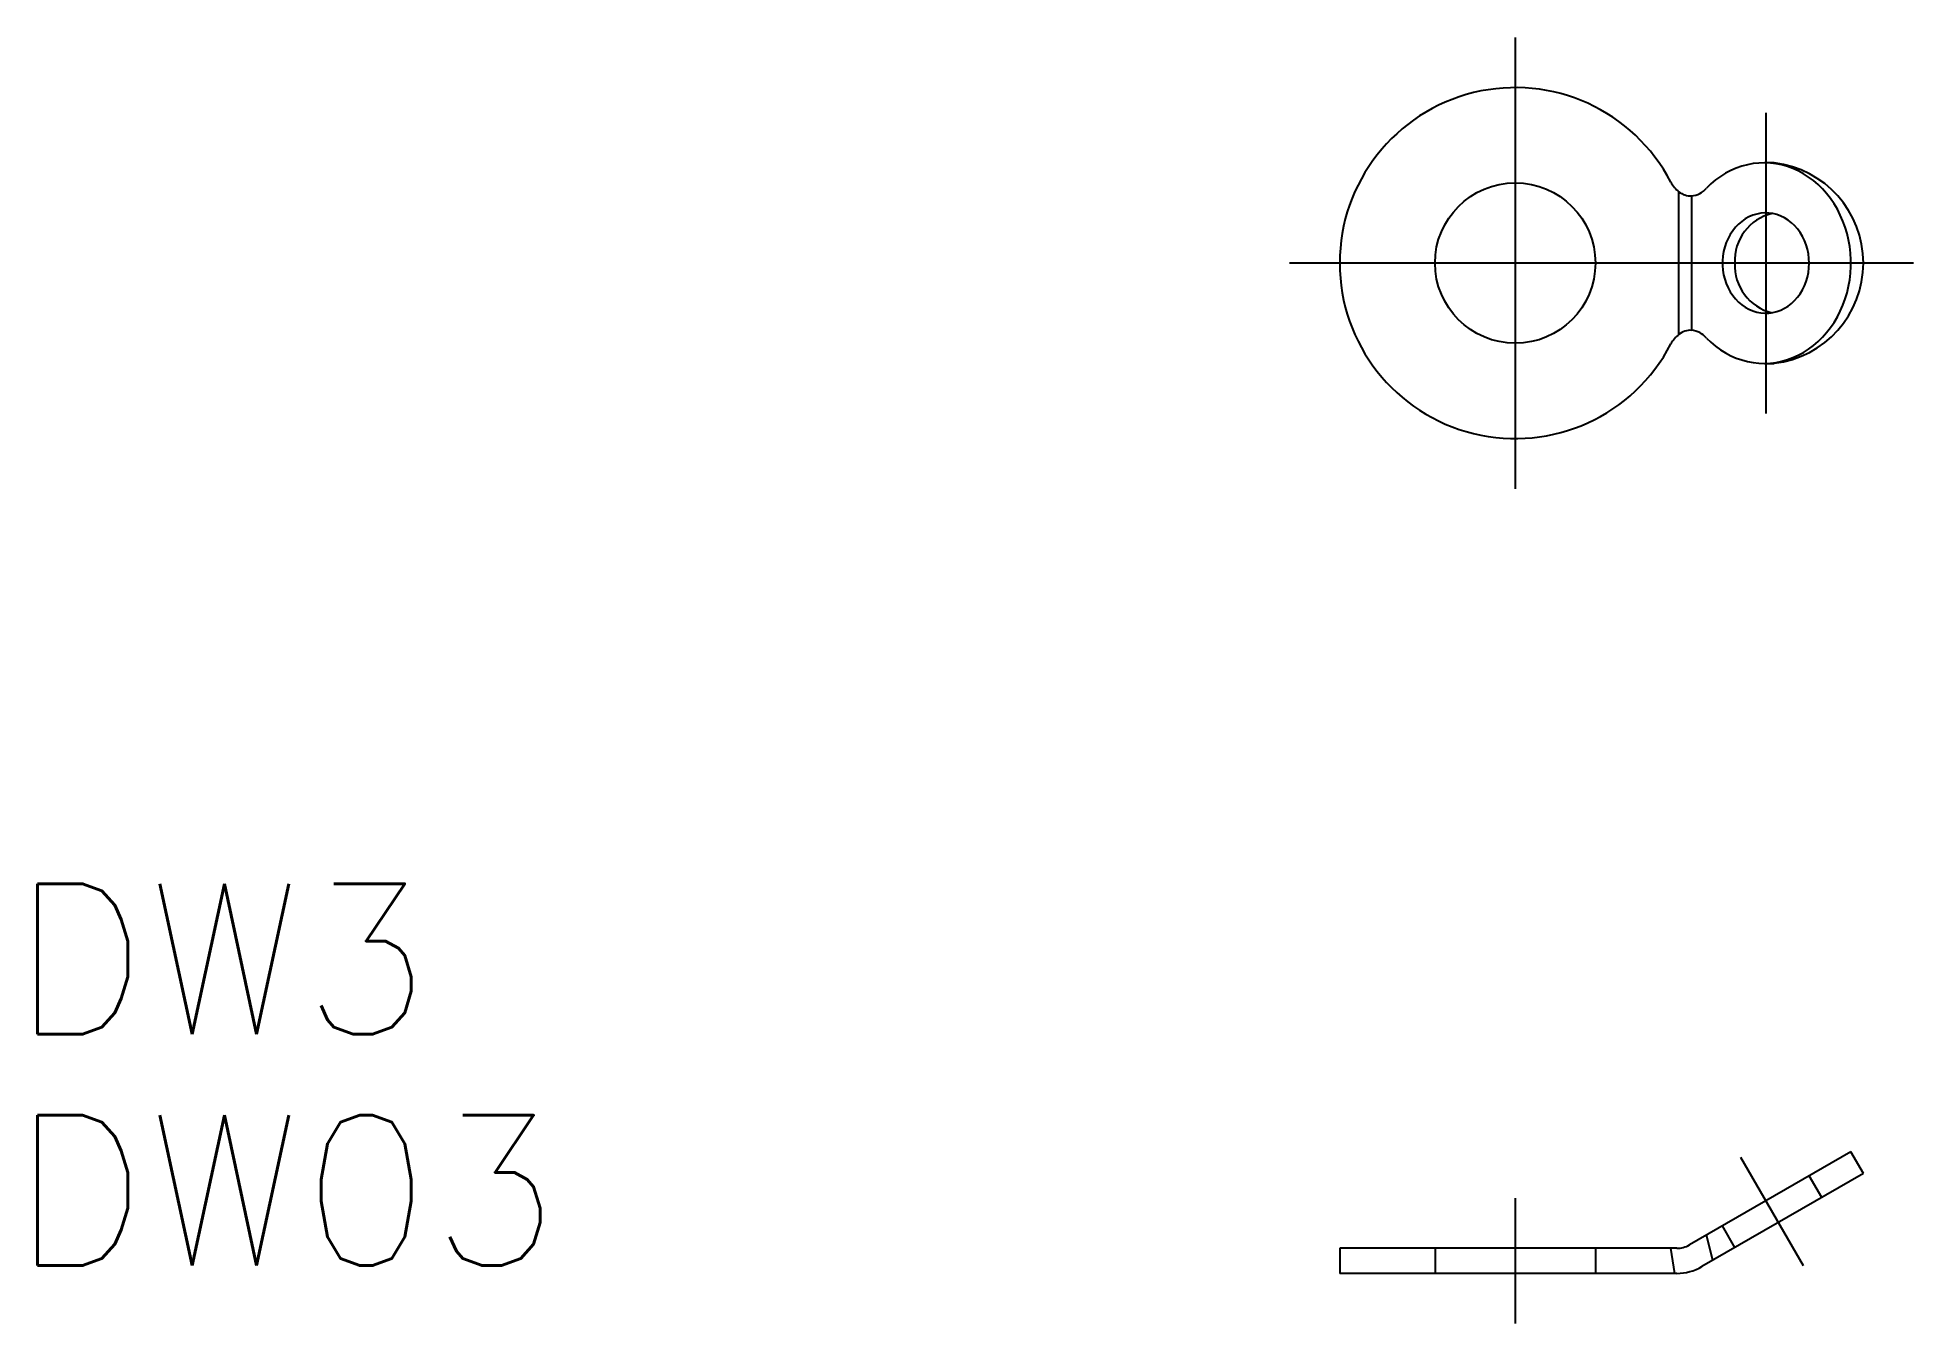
# Model space of a CAD drawing. Extents: x -29.5 to 7.9, y -21.2 to 4.5.
import ezdxf

# ---------------------------------------------------------------- set-up
doc = ezdxf.new("R2010")
doc.units = 0
doc.linetypes.add('CENTER', pattern=[50.8, 31.75, -6.35, 6.35, -6.35])
doc.linetypes.add('DASHED', pattern=[19.05, 12.7, -6.35])
doc.layers.get('0').update_dxf_attribs({"linetype": 'CONTINUOUS'})
doc.layers.add('CENTER', color=1, linetype='CENTER')
doc.styles.get("Standard").update_dxf_attribs({"font": 'txt.shx', "height": 3, "bigfont": 'bigfont.shx'})

# ---------------------------------------------------------------- blocks, each defined once
blk = doc.blocks.new('*U9')
at = {"color": 7, "linetype": 'CONTINUOUS'}
blk.add_text('DW3', height=3, dxfattribs=at).set_placement((-30, -15.384))
blk = doc.blocks.new('*U10')
at = {"color": 7, "linetype": 'CONTINUOUS'}
blk.add_text('DW03', height=3, dxfattribs=at).set_placement((-30, -20))

msp = doc.modelspace()

# ---------------------------------------------------------------- linework, layer by layer
at = {"color": 7, "linetype": 'CONTINUOUS'}
for p, q in [((5.164, 2), (4.975, 2)), ((3.266, -1.423), (3.266, 1.423)), ((3.516, 1.342), (3.516, -1.342)), ((4.975, -2), (5.164, -2)), ((6.697, -17.729), (3.475, -19.589)), ((6.947, -18.162), (6.697, -17.729)), ((6.947, -18.162), (3.725, -20.022)), ((3.942, -19.897), (3.819, -19.39)), ((-3.5, -19.656), (-3.5, -20.156)), ((3.225, -19.656), (-3.5, -19.656)), ((3.182, -20.156), (3.106, -19.656)), ((3.225, -20.156), (-3.5, -20.156))]:
    msp.add_line(p, q, dxfattribs=at)
at = {"color": 3, "linetype": 'DASHED'}
for p, q in [((6.116, -18.642), (5.866, -18.209)), ((4.384, -19.642), (4.134, -19.209)), ((-1.6, -19.656), (-1.6, -20.156)), ((1.6, -19.656), (1.6, -20.156))]:
    msp.add_line(p, q, dxfattribs=at)
at = {"color": 7, "linetype": 'CONTINUOUS', "flags": 128}
for points in [[(3.815, -1.495), (3.904, -1.58), (3.997, -1.658), (4.095, -1.729), (4.197, -1.792), (4.301, -1.847), (4.409, -1.894), (4.52, -1.933), (4.632, -1.963), (4.746, -1.984), (4.861, -1.996), (4.976, -2), (5.091, -1.995), (5.206, -1.981), (5.32, -1.958), (5.432, -1.926), (5.542, -1.886), (5.649, -1.838), (5.753, -1.781), (5.854, -1.717), (5.951, -1.645), (6.044, -1.565), (6.132, -1.479), (6.214, -1.386), (6.291, -1.287), (6.363, -1.182), (6.428, -1.073), (6.486, -0.958), (6.538, -0.839), (6.583, -0.716), (6.621, -0.59), (6.651, -0.462), (6.674, -0.331), (6.689, -0.199), (6.697, -0.067), (6.697, 0.067), (6.689, 0.199), (6.674, 0.331), (6.651, 0.462), (6.621, 0.59), (6.583, 0.716), (6.538, 0.839), (6.486, 0.958), (6.428, 1.073), (6.363, 1.182), (6.291, 1.287), (6.214, 1.386), (6.132, 1.479), (6.044, 1.565), (5.951, 1.645), (5.854, 1.717), (5.753, 1.781), (5.649, 1.838), (5.542, 1.886), (5.432, 1.926), (5.32, 1.958), (5.206, 1.981), (5.091, 1.995), (4.976, 2), (4.861, 1.996), (4.746, 1.984), (4.632, 1.963), (4.52, 1.933), (4.409, 1.894), (4.301, 1.847), (4.197, 1.792), (4.095, 1.729), (3.997, 1.658), (3.904, 1.58), (3.815, 1.495)], [(5.866, 0), (5.862, 0.094), (5.851, 0.186), (5.832, 0.278), (5.806, 0.366), (5.773, 0.452), (5.733, 0.533), (5.686, 0.61), (5.634, 0.682), (5.575, 0.747), (5.512, 0.806), (5.445, 0.858), (5.373, 0.902), (5.298, 0.939), (5.221, 0.967), (5.141, 0.987), (5.061, 0.998), (4.98, 1), (4.899, 0.993), (4.819, 0.978), (4.74, 0.954), (4.664, 0.922), (4.591, 0.881), (4.521, 0.833), (4.456, 0.778), (4.395, 0.715), (4.339, 0.647), (4.29, 0.573), (4.247, 0.493), (4.21, 0.41), (4.18, 0.322), (4.158, 0.232), (4.143, 0.14), (4.135, 0.047), (4.135, -0.047), (4.143, -0.14), (4.158, -0.232), (4.18, -0.322), (4.21, -0.41), (4.247, -0.493), (4.29, -0.573), (4.339, -0.647), (4.395, -0.715), (4.456, -0.778), (4.521, -0.833), (4.591, -0.881), (4.664, -0.922), (4.74, -0.954), (4.819, -0.978), (4.899, -0.993), (4.98, -1), (5.061, -0.998), (5.141, -0.987), (5.221, -0.967), (5.298, -0.939), (5.373, -0.902), (5.445, -0.858), (5.512, -0.806), (5.575, -0.747), (5.634, -0.682), (5.686, -0.61), (5.733, -0.533), (5.773, -0.452), (5.806, -0.366), (5.832, -0.278), (5.851, -0.186), (5.862, -0.094), (5.866, 0)]]:
    msp.add_lwpolyline(points, dxfattribs=at)
at = {"color": 7, "linetype": 'CONTINUOUS'}
msp.add_circle((0, 0), 1.6, dxfattribs=at)
for centre, radius, start, end in [((-0.001, 0), 3.501, 27.4361, 332.5639), ((4.934, 0), 2.013, 276.5732, 83.4268), ((3.635, 1.896), 0.6, 208.1835, 232.0009), ((3.498, 1.709), 0.368, 230.9203, 272.817), ((3.502, 1.737), 0.395, 271.9566, 322.3103), ((5.343, 0.054), 0.961, 103.1834, 183.2065), ((5.343, -0.054), 0.961, 176.7935, 256.8166), ((3.656, -1.914), 0.627, 128.5149, 151.3007), ((3.498, -1.711), 0.37, 87.3048, 128.9578), ((3.483, -1.774), 0.434, 40.0588, 85.6743), ((3.225, -19.156), 0.5, 270, 300), ((3.225, -19.155), 1.001, 270.0104, 299.9896)]:
    msp.add_arc(centre, radius, start, end, dxfattribs=at)
at = {"layer": 'CENTER', "color": 1, "linetype": 'CENTER'}
for p, q in [((0, 4.501), (0, -4.501)), ((5, 2.999), (5, -2.999)), ((7.947, 0), (-4.501, 0)), ((5.75, -20.008), (4.5, -17.843)), ((0, -18.656), (0, -21.156))]:
    msp.add_line(p, q, dxfattribs=at)

# ---------------------------------------------------------------- block references
at = {"color": 7, "linetype": 'CONTINUOUS'}
for name in ['*U9', '*U10']:
    msp.add_blockref(name, (0, 0), dxfattribs=at)

doc.saveas('drawing.dxf')
